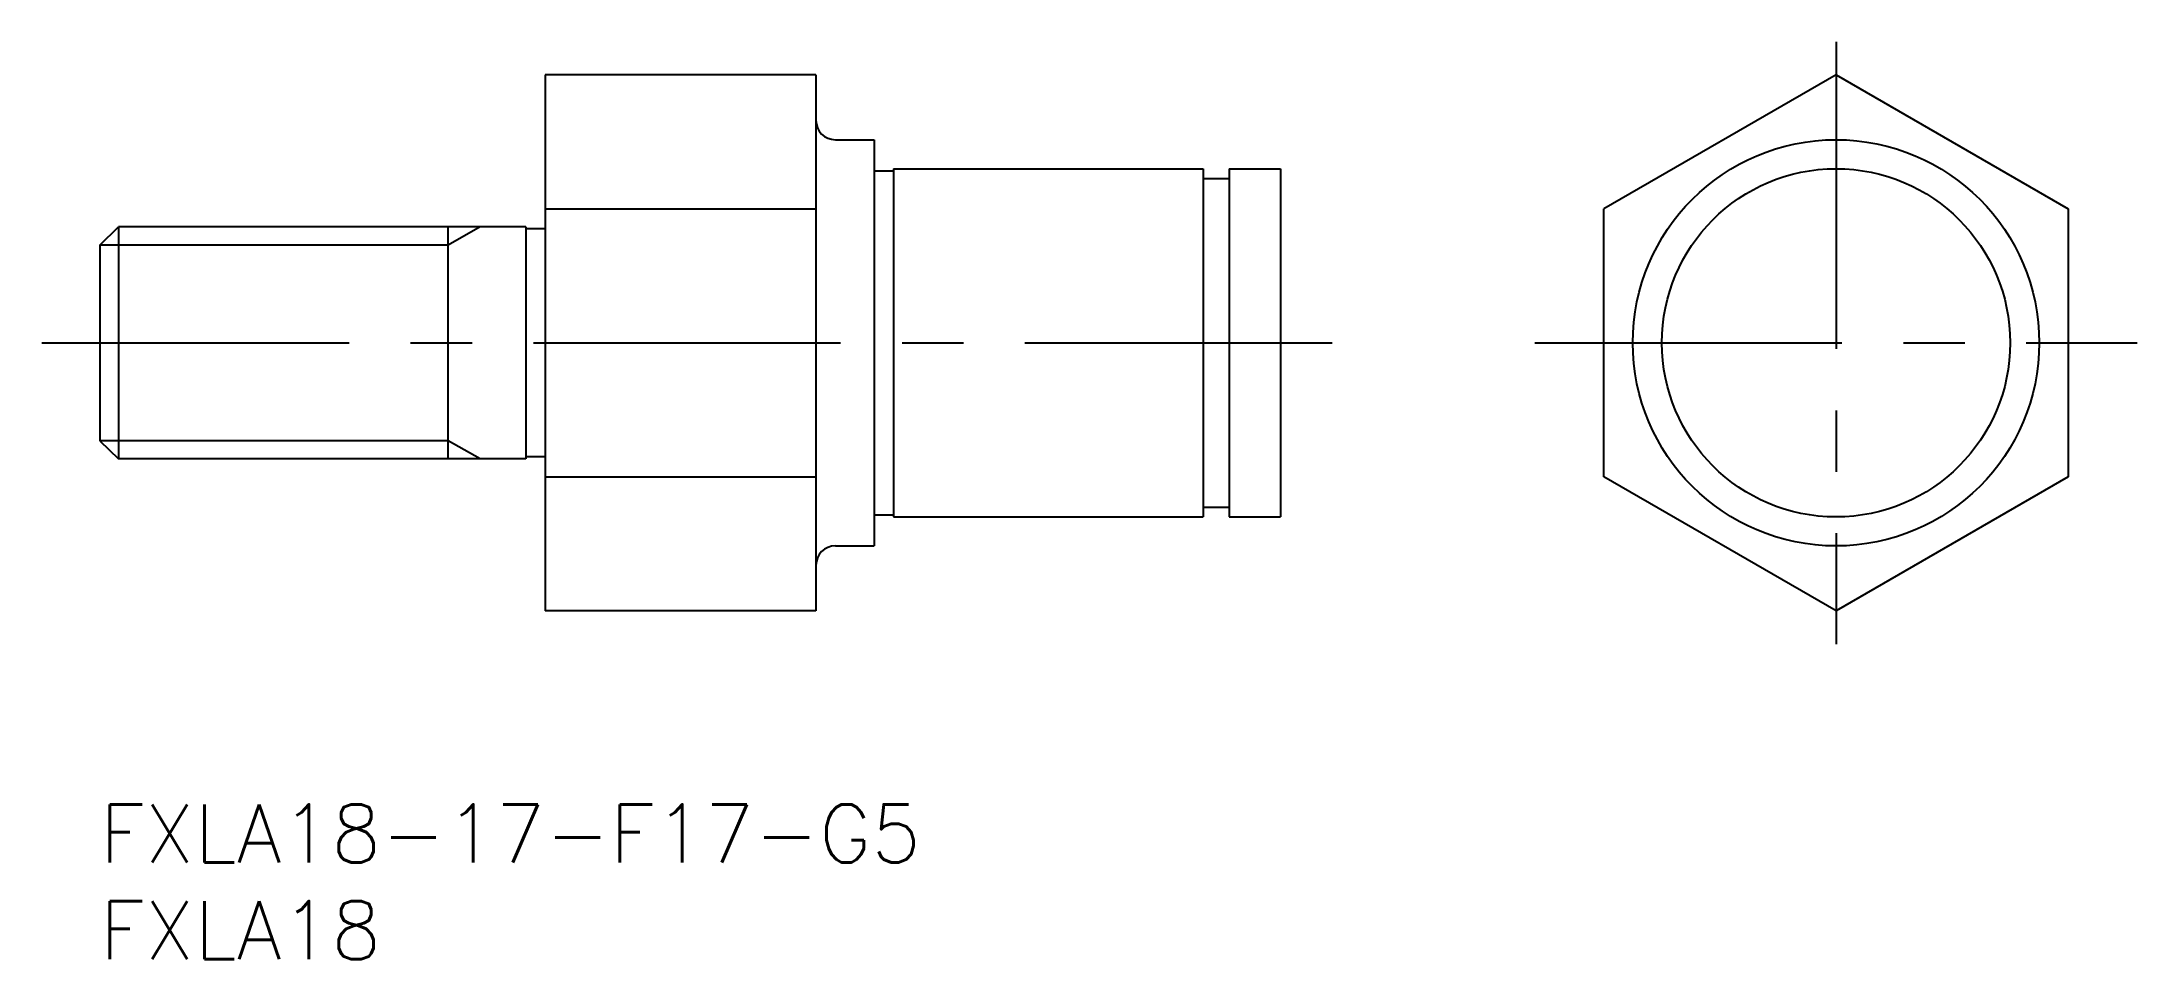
# Model space of a CAD drawing. Extents: x -3 to 105, y -8 to 39.
import ezdxf

# ---------------------------------------------------------------- set-up
doc = ezdxf.new("R2010")
doc.units = 0
doc.header["$LTSCALE"] = 0.5
doc.linetypes.add('CENTER', pattern=[50.8, 31.75, -6.35, 6.35, -6.35])
for name, color, linetype in [('MSM_CENTER', 1, 'CENTER'), ('MSM_CONTINUOUS', 7, 'CONTINUOUS'), ('MSM_NARROW', 5, 'CONTINUOUS'), ('MSM_PART_NUMBER', 7, 'CONTINUOUS')]:
    doc.layers.add(name, color=color, linetype=linetype)
doc.styles.get("Standard").update_dxf_attribs({"font": 'txt.shx', "height": 3, "bigfont": 'bigfont.shx'})

# ---------------------------------------------------------------- blocks, each defined once
blk = doc.blocks.new('*U10')
at = {"layer": 'MSM_PART_NUMBER'}
blk.add_text('FXLA18-17-F17-G5', height=3, dxfattribs=at).set_placement((0, -3))
blk = doc.blocks.new('*U11')
at = {"layer": 'MSM_PART_NUMBER'}
blk.add_text('FXLA18', height=3, dxfattribs=at).set_placement((0, -8))

msp = doc.modelspace()

# ---------------------------------------------------------------- linework, layer by layer
at = {"layer": 'MSM_CENTER'}
for p, q in [((89.71, 39.42), (89.71, 8.29)), ((-3, 23.86), (64.56, 23.86)), ((74.14, 23.86), (105.27, 23.86))]:
    msp.add_line(p, q, dxfattribs=at)
at = {"layer": 'MSM_CONTINUOUS'}
for p, q in [((23, 37.71), (23, 10)), ((37, 37.71), (23, 37.71)), ((37, 37.71), (37, 10)), ((89.71, 37.71), (77.71, 30.78)), ((89.71, 37.71), (101.71, 30.78)), ((38, 34.36), (40, 34.36)), ((40, 34.36), (40, 13.36)), ((40, 32.76), (41, 32.76)), ((41, 32.86), (57, 32.86)), ((41, 32.86), (41, 14.86)), ((57, 32.86), (57, 14.86)), ((58.35, 32.86), (61, 32.86)), ((58.35, 32.86), (58.35, 14.86)), ((61, 32.86), (61, 14.86)), ((57, 32.36), (58.35, 32.36)), ((23, 30.78), (37, 30.78)), ((77.71, 16.93), (77.71, 30.78)), ((101.71, 30.78), (101.71, 16.93)), ((0, 28.91), (0.95, 29.86)), ((0.95, 29.86), (0.95, 17.86)), ((22, 29.86), (0.95, 29.86)), ((18, 17.86), (18, 29.86)), ((22, 29.86), (22, 17.86)), ((23, 29.76), (22, 29.76)), ((0, 28.91), (0, 18.8)), ((0, 18.8), (0.95, 17.86)), ((22, 17.86), (0.95, 17.86)), ((23, 17.96), (22, 17.96)), ((23, 16.93), (37, 16.93)), ((89.71, 10), (77.71, 16.93)), ((101.71, 16.93), (89.71, 10)), ((57, 15.36), (58.35, 15.36)), ((40, 14.96), (41, 14.96)), ((41, 14.86), (57, 14.86)), ((58.35, 14.86), (61, 14.86)), ((38, 13.36), (40, 13.36)), ((37, 10), (23, 10))]:
    msp.add_line(p, q, dxfattribs=at)
for radius in [10.5, 9]:
    msp.add_circle((89.71, 23.86), radius, dxfattribs=at)
for centre, start, end in [((38, 35.36), 180, 270), ((38, 12.36), 90, 180)]:
    msp.add_arc(centre, 1, start, end, dxfattribs=at)
at = {"layer": 'MSM_NARROW'}
for p, q in [((19.64, 29.86), (18, 28.91)), ((18, 28.91), (0, 28.91)), ((18, 18.8), (0, 18.8)), ((19.64, 17.86), (18, 18.8))]:
    msp.add_line(p, q, dxfattribs=at)

# ---------------------------------------------------------------- block references
at = {"layer": 'MSM_CONTINUOUS'}
for name in ['*U10', '*U11']:
    msp.add_blockref(name, (0, 0), dxfattribs=at)

doc.saveas('drawing.dxf')
